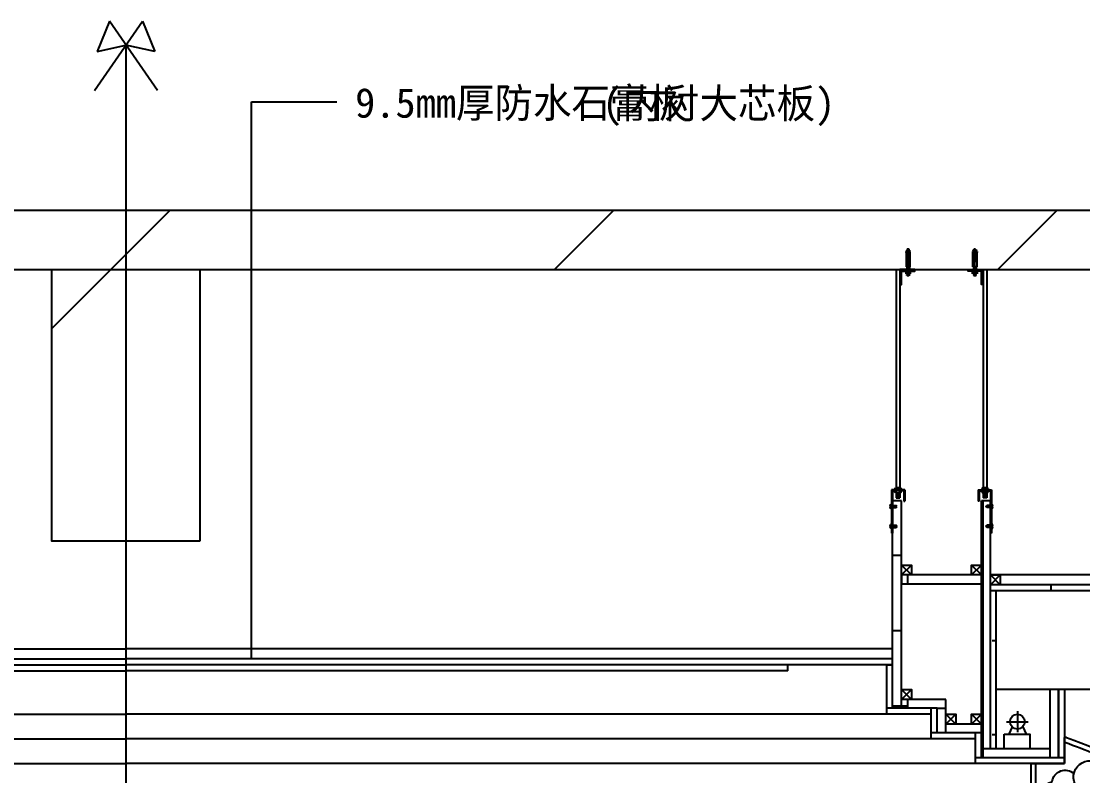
# Model space of a CAD drawing. Header units: metres. Extents: x 343211 to 355779, y -263405 to -260563.
# Drawn here: x 352078 to 354228, y -262116 to -260589 of the extents above; entities that cross this region are included whole.
import ezdxf

# ---------------------------------------------------------------- set-up
doc = ezdxf.new("R2010")
doc.units = ezdxf.units.M
for name, color, linetype in [('10', 8, 'Continuous'), ('16', 3, 'Continuous'), ('19', 9, 'Continuous'), ('22', 8, 'Continuous'), ('3', 2, 'Continuous'), ('7', 7, 'Continuous'), ('9', 1, 'Continuous')]:
    doc.layers.add(name, color=color, linetype=linetype)
doc.dimstyles.get("Standard").update_dxf_attribs({"dimtxt": 2.5, "dimasz": 2.5, "dimexe": 1.25, "dimexo": 0.625, "dimtad": 1, "dimcen": 2.5, "dimazin": 3, "dimtfac": 1, "dimtmove": 0, "dimatfit": 3})

# ---------------------------------------------------------------- blocks, each defined once
blk = doc.blocks.new('dg1')
at = {"layer": '22'}
for p, q in [((15767.4, -29327.36), (15767.4, -29369.94)), ((15745.46, -29348.69), (15789.24, -29348.69)), ((15756.54, -29358.94), (15749.87, -29373.75)), ((15778.26, -29358.94), (15784.93, -29373.75))]:
    blk.add_line(p, q, dxfattribs=at)
blk.add_lwpolyline([(15740.68, -29373.75), (15792.83, -29373.75), (15792.83, -29403.58), (15740.68, -29403.58)], close=True, dxfattribs=at)
blk.add_circle((15767.4, -29348.69), 14.93, dxfattribs=at)
blk = doc.blocks.new('c4')
at = {"layer": '22'}
for p, q in [((15543.47, -111042.05), (15570.47, -111042.05)), ((15543.47, -111042.05), (15543.47, -111065.14)), ((15551.19, -111039.37), (15551.19, -111042.05)), ((15561.57, -111038.17), (15552.38, -111038.17)), ((15553.57, -111027.72), (15553.57, -111042.01)), ((15553.57, -111037.94), (15561.57, -111037.94)), ((15553.57, -111039.37), (15553.57, -111042.05)), ((15553.57, -111042.05), (15553.57, -111042.07)), ((15561.57, -111027.72), (15561.57, -111039.37)), ((15562.76, -111038.17), (15561.57, -111038.17)), ((15561.57, -111039.37), (15561.57, -111042.05)), ((15561.57, -111042.05), (15561.57, -111042.07)), ((15563.95, -111039.37), (15563.95, -111042.05)), ((15570.47, -111042.05), (15570.47, -111130.05)), ((15545.47, -111044.05), (15568.47, -111044.05)), ((15545.47, -111044.05), (15545.47, -111065.14)), ((15551.19, -111046.74), (15551.19, -111044.05)), ((15561.57, -111047.93), (15552.38, -111047.93)), ((15553.57, -111046.74), (15553.57, -111044.05)), ((15553.57, -111047.93), (15553.57, -111058.11)), ((15561.57, -111048.7), (15553.57, -111049.47)), ((15553.57, -111049.64), (15561.57, -111049.46)), ((15561.57, -111049.57), (15553.57, -111050.3)), ((15553.57, -111050.5), (15561.57, -111050.5)), ((15561.57, -111050.58), (15553.57, -111051.17)), ((15553.57, -111051.37), (15561.57, -111051.55)), ((15561.57, -111051.65), (15553.57, -111052.43)), ((15553.57, -111052.57), (15561.57, -111052.4)), ((15561.57, -111052.52), (15553.57, -111053.26)), ((15553.57, -111053.43), (15561.57, -111053.43)), ((15561.57, -111053.53), (15553.57, -111054.12)), ((15553.57, -111054.29), (15561.57, -111054.48)), ((15561.57, -111054.55), (15553.57, -111054.87)), ((15561.57, -111055.46), (15553.57, -111055.14)), ((15553.57, -111055.72), (15561.57, -111055.53)), ((15561.57, -111056.48), (15553.57, -111055.89)), ((15553.57, -111056.58), (15561.57, -111056.58)), ((15561.57, -111057.49), (15553.57, -111056.75)), ((15553.57, -111057.44), (15561.57, -111057.61)), ((15561.57, -111058.11), (15553.57, -111058.11)), ((15561.57, -111046.74), (15561.57, -111044.05)), ((15562.76, -111047.93), (15561.57, -111047.93)), ((15561.57, -111047.93), (15561.57, -111058.11)), ((15563.95, -111046.74), (15563.95, -111044.05)), ((15568.47, -111044.05), (15568.47, -111130.05)), ((15545.47, -111065.14), (15543.47, -111065.14)), ((15559.29, -111075.87), (15561.56, -111073.78)), ((15561.56, -111077.96), (15559.29, -111075.87)), ((15570.47, -111073.78), (15561.56, -111073.78)), ((15570.47, -111077.96), (15561.56, -111077.96)), ((15564.13, -111077.96), (15561.85, -111073.78)), ((15565.71, -111077.96), (15563.44, -111073.78)), ((15567.3, -111077.96), (15565.02, -111073.78)), ((15568.89, -111077.96), (15566.61, -111073.78)), ((15570.47, -111077.96), (15568.2, -111073.78)), ((15572.64, -111076.94), (15572.64, -111074.8)), ((15573.66, -111074.8), (15572.64, -111074.8)), ((15573.69, -111076.94), (15572.64, -111076.94)), ((15559.29, -111116.05), (15561.56, -111113.96)), ((15561.56, -111118.14), (15559.29, -111116.05)), ((15570.47, -111113.96), (15561.56, -111113.96)), ((15570.47, -111118.14), (15561.56, -111118.14)), ((15564.13, -111118.14), (15561.85, -111113.96)), ((15565.71, -111118.14), (15563.44, -111113.96)), ((15567.3, -111118.14), (15565.02, -111113.96)), ((15568.89, -111118.14), (15566.61, -111113.96)), ((15570.47, -111118.14), (15568.2, -111113.96)), ((15573.66, -111114.98), (15572.64, -111114.98)), ((15572.64, -111117.12), (15572.64, -111114.98)), ((15573.69, -111117.12), (15572.64, -111117.12)), ((15570.47, -111130.05), (15568.47, -111130.05))]:
    blk.add_line(p, q, dxfattribs=at)
for centre, radius, start, end in [((15552.38, -111039.37), 1.19, 90, 180), ((15552.38, -111039.37), 1.19, 0, 90), ((15554.76, -111039.37), 1.19, 90, 180), ((15560.38, -111039.37), 1.19, 0, 90), ((15562.76, -111039.37), 1.19, 90, 180), ((15562.76, -111039.37), 1.19, 0, 90), ((15552.38, -111046.74), 1.19, 180, 270), ((15552.38, -111046.74), 1.19, 270, 0), ((15554.76, -111046.74), 1.19, 180, 270), ((15560.38, -111046.74), 1.19, 270, 0), ((15562.76, -111046.74), 1.19, 180, 270), ((15562.76, -111046.74), 1.19, 270, 0), ((15569.97, -111076.79), 3.72, 277.74, 357.66), ((15569.87, -111074.94), 3.82, 2.11, 80.87), ((15569.97, -111116.97), 3.72, 277.74, 357.66), ((15569.87, -111115.13), 3.82, 2.11, 80.87)]:
    blk.add_arc(centre, radius, start, end, dxfattribs=at)
blk = doc.blocks.new('VF')
at = {"layer": '16'}
for p, q in [((52862.25, -27854.45), (52866.47, -27854.45)), ((52866.47, -27907.08), (52866.47, -27854.45)), ((52934.92, -27907.08), (52866.47, -27907.08)), ((52934.92, -27907.08), (52934.92, -28007.96)), ((52934.92, -28007.96), (52906.54, -28007.96)), ((52391.47, -28157.08), (52391.47, -28118.84)), ((52197.58, -28169.18), (52197.58, -28264.97)), ((52391.47, -28157.08), (52209.69, -28157.08)), ((52298.52, -28277.08), (52209.69, -28277.08))]:
    blk.add_line(p, q, dxfattribs=at)
for centre, radius, start, end in [((53141.5, -28662.02), 854.49, 109.07, 125.57), ((51852.36, -26934.17), 1301.57, 294.47, 307.48), ((53036.27, -28549.14), 561.35, 112.89, 114.22), ((53217.85, -28873.16), 932.68, 119.31, 122.89), ((55136.65, -32002.54), 4603.3, 122.67, 122.93), ((52209.69, -28169.18), 12.11, 90, 180), ((55136.65, -32002.54), 4603.3, 123.3, 124.27), ((52268.43, -27758.83), 519.12, 273.32, 302.11), ((52209.69, -28264.97), 12.11, 180, 270)]:
    blk.add_arc(centre, radius, start, end, dxfattribs=at)
at = {"layer": '9'}
for p, q in [((52924.92, -27907.08), (52924.92, -27997.96)), ((52681.9, -27953.55), (52682.62, -27941.2)), ((52924.92, -27997.96), (52913.75, -27997.96)), ((52207.58, -28171.92), (52207.58, -28262.23)), ((52207.58, -28171.92), (52212.42, -28171.92)), ((52212.42, -28171.92), (52212.42, -28167.08)), ((52295.75, -28167.08), (52212.42, -28167.08)), ((52295.75, -28171.92), (52295.75, -28167.08)), ((52300.59, -28171.92), (52295.75, -28171.92)), ((52300.59, -28171.92), (52300.59, -28226.99)), ((52310.59, -28169.18), (52310.59, -28181.29)), ((52371.13, -28181.29), (52310.59, -28181.29)), ((52368.39, -28191.29), (52310.59, -28191.29)), ((52310.59, -28193.4), (52310.59, -28229.73)), ((52368.39, -28191.29), (52368.39, -28196.14)), ((52383.24, -28193.4), (52383.24, -28231.74)), ((52243.99, -28201.47), (52243.99, -28229.73)), ((52253.99, -28201.47), (52243.99, -28201.47)), ((52253.99, -28201.47), (52253.99, -28226.99)), ((52328.35, -28205.26), (52328.35, -28231.74)), ((52355.64, -28200.26), (52333.35, -28200.26)), ((52338.35, -28210.26), (52338.35, -28229.01)), ((52350.64, -28210.26), (52338.35, -28210.26)), ((52350.64, -28210.26), (52350.64, -28220.44)), ((52360.64, -28205.26), (52360.64, -28220.44)), ((52368.39, -28196.14), (52373.24, -28196.14)), ((52373.24, -28196.14), (52373.24, -28229.01)), ((52253.99, -28226.99), (52258.84, -28226.99)), ((52258.84, -28226.99), (52258.84, -28231.83)), ((52295.75, -28231.83), (52258.84, -28231.83)), ((52300.59, -28226.99), (52295.75, -28226.99)), ((52295.75, -28226.99), (52295.75, -28231.83)), ((52343.19, -28229.01), (52338.35, -28229.01)), ((52343.19, -28233.85), (52343.19, -28229.01)), ((52368.39, -28233.85), (52343.19, -28233.85)), ((52360.64, -28220.44), (52350.64, -28220.44)), ((52368.39, -28233.85), (52368.39, -28229.01)), ((52368.39, -28229.01), (52373.24, -28229.01)), ((52298.48, -28241.83), (52256.1, -28241.83)), ((52371.13, -28243.85), (52340.46, -28243.85)), ((52207.58, -28262.23), (52212.42, -28262.23)), ((52212.42, -28262.23), (52212.42, -28267.08)), ((52298.52, -28267.08), (52212.42, -28267.08))]:
    blk.add_line(p, q, dxfattribs=at)
for centre, radius, start, end in [((53141.5, -28662.02), 844.49, 109.07, 113.55), ((52792.33, -27904.51), 20.39, 9.27, 116.82), ((52781.55, -27941.79), 25.66, 330.06, 149.16), ((52814.95, -27934.36), 33.23, 279.85, 94.31), ((52792.01, -27944.79), 36.29, 153.56, 322.07), ((52778.81, -27941.77), 6.57, 9.17, 152.41), ((52865.27, -27946.66), 26.26, 7.56, 132.78), ((52701.31, -27999.47), 49.85, 112.91, 251.64), ((52745.6, -27966.91), 16.21, 43.04, 189.04), ((52789.61, -27944.3), 17.53, 161.48, 324.01), ((52830.4, -27987.29), 34.9, 316.96, 71.31), ((52878.75, -27980.33), 39.19, 280.44, 71.32), ((52644.5, -27999.03), 19.46, 62.1, 177.98), ((53141.5, -28662.02), 844.49, 124.23, 126.09), ((52722.12, -28000.96), 32.37, 76.67, 266.64), ((52748.65, -27999.97), 20.17, 21.76, 173.93), ((52835.12, -27989.64), 10.72, 354.53, 173.17), ((52620.21, -28029.06), 31.09, 81.04, 165.17), ((52761.11, -27992.54), 32.95, 189.26, 20.34), ((52755.89, -27996.82), 12.28, 237.69, 20.61), ((52845.15, -27992.88), 21.16, 167.66, 300.56), ((51852.36, -26934.17), 1311.57, 294.47, 304.29), ((52611.52, -28029.81), 23.08, 157.81, 283.24), ((52639.41, -28028.37), 20.77, 48.67, 220.92), ((52822.38, -28002.1), 30.2, 182.52, 282.44), ((52852.96, -28005.48), 35.51, 227.34, 337.83), ((52629.81, -28031.76), 11.89, 239.2, 37.91), ((52642.24, -28041.13), 23.59, 332.76, 18.4), ((52754.75, -28025), 35.51, 193.48, 317.92), ((52787.13, -28029.21), 20.49, 252.9, 2.15), ((52639.94, -28042.73), 25.03, 202.41, 338.43), ((52642.23, -28070.27), 10.94, 159.64, 310.42), ((52715.33, -28051.62), 30.12, 170.77, 249.48), ((53217.85, -28873.16), 942.68, 120.22, 122.89), ((52645.24, -28089.69), 9, 353.36, 109.53), ((52662.01, -28119.5), 42.83, 80.94, 107.23), ((52652.63, -28094.72), 23.8, 342.62, 47.36), ((52696.93, -28092.2), 14.65, 279.5, 57.6), ((52627.12, -28122.92), 19.47, 123.08, 229.65), ((52631.07, -28110.1), 14.99, 38.96, 166.53), ((52643.04, -28086.04), 12.08, 251.13, 337.14), ((52659.48, -28088.45), 20.75, 216.11, 319.85), ((52676.14, -28108.63), 23.29, 257.64, 4.88), ((52646.39, -28135.8), 12.32, 85.24, 198.29), ((52666.29, -28106.32), 25.53, 222.36, 280.99), ((55136.65, -32002.54), 4613.3, 123.19, 124.27), ((52626.99, -28150.66), 17.95, 134.03, 230.21), ((52639.34, -28162.12), 23.95, 154.31, 185.59), ((52620.55, -28137.74), 14.28, 258.74, 352.25), ((52298.48, -28169.18), 12.11, 0, 90), ((52268.43, -27758.83), 509.13, 273.28, 302.08), ((52371.13, -28193.4), 12.11, 0, 90), ((52333.35, -28205.26), 5, 90, 180), ((52355.64, -28205.26), 5, 0, 90), ((52256.1, -28229.73), 12.11, 180, 270), ((52298.48, -28229.73), 12.11, 270, 0), ((52340.46, -28231.74), 12.11, 180, 270), ((52371.13, -28231.74), 12.11, 270, 0)]:
    blk.add_arc(centre, radius, start, end, dxfattribs=at)

msp = doc.modelspace()

# ---------------------------------------------------------------- hatches: boundary and pattern name
at = {"layer": '10'}
h = msp.add_hatch(dxfattribs=at)
h.set_pattern_fill('ANSI31', scale=200)
h.paths.add_polyline_path([(355689.35, -260971.66), (352290.53, -260971.66), (352290.53, -261091.66), (353959.95, -261091.66), (353959.95, -261060.56), (353959.38, -261051.99), (353968.49, -261051.99), (353967.92, -261060.56), (353967.92, -261091.66), (353977.44, -261091.66), (354005.15, -261091.66), (354005.15, -261060.56), (354004.57, -261051.99), (354013.68, -261051.99), (354013.11, -261060.56), (354013.11, -261091.66), (354025.63, -261091.66), (354704.95, -261091.66), (354704.95, -261060.56), (354704.38, -261051.99), (354713.49, -261051.99), (354712.92, -261060.56), (354712.92, -261091.66), (354722.44, -261091.66), (355689.35, -261091.66)])
h.paths.add_polyline_path([(352440.34, -261091.66), (352290.53, -261091.66), (352290.53, -261641.64), (352440.34, -261641.64)])
h.paths.add_polyline_path([(352290.53, -261091.66), (352140.72, -261091.66), (352140.72, -261641.64), (352290.53, -261641.64)])
h.paths.add_polyline_path([(352290.53, -260971.66), (343390.52, -260971.66), (343390.52, -261091.66), (344037.94, -261091.66), (344037.94, -261060.56), (344037.37, -261051.99), (344046.48, -261051.99), (344045.91, -261060.56), (344045.91, -261091.66), (344055.43, -261091.66), (345094.25, -261091.66), (345094.25, -261060.56), (345093.68, -261051.99), (345102.79, -261051.99), (345102.22, -261060.56), (345102.22, -261091.66), (345111.73, -261091.66), (346149.35, -261091.66), (346149.35, -261060.56), (346148.78, -261051.99), (346157.89, -261051.99), (346157.31, -261060.56), (346157.31, -261091.66), (346166.83, -261091.66), (347135.15, -261091.66), (347135.15, -261060.56), (347134.58, -261051.99), (347143.69, -261051.99), (347143.12, -261060.56), (347143.12, -261091.66), (347155.63, -261091.66), (348085.75, -261091.66), (348085.75, -261060.56), (348085.18, -261051.99), (348094.28, -261051.99), (348093.71, -261060.56), (348093.71, -261091.66), (348103.23, -261091.66), (349140.85, -261091.66), (349140.85, -261060.56), (349140.28, -261051.99), (349149.38, -261051.99), (349148.81, -261060.56), (349148.81, -261091.66), (349158.33, -261091.66), (349868.15, -261091.66), (349868.15, -261060.56), (349867.57, -261051.99), (349876.68, -261051.99), (349876.11, -261060.56), (349876.11, -261091.66), (349888.63, -261091.66), (350567.95, -261091.66), (350567.95, -261060.56), (350567.38, -261051.99), (350576.49, -261051.99), (350575.92, -261060.56), (350575.92, -261091.66), (350585.44, -261091.66), (350613.15, -261091.66), (350613.15, -261060.56), (350612.57, -261051.99), (350621.68, -261051.99), (350621.11, -261060.56), (350621.11, -261091.66), (350633.63, -261091.66), (352290.53, -261091.66)])
h.paths.add_polyline_path([(347940.34, -261091.66), (347640.72, -261091.66), (347640.72, -261641.64), (347940.34, -261641.64)])
h = msp.add_hatch(dxfattribs=at)
h.set_pattern_fill('AR-CONC', scale=20)
h.paths.add_polyline_path([(352290.53, -260971.66), (351014.86, -260971.66), (351014.86, -261091.66), (352290.53, -261091.66)])
h.paths.add_polyline_path([(352290.53, -261091.66), (352140.72, -261091.66), (352140.72, -261641.64), (352290.53, -261641.64)])
h.paths.add_polyline_path([(352440.34, -261091.66), (352290.53, -261091.66), (352290.53, -261641.64), (352440.34, -261641.64)])
h = msp.add_hatch(dxfattribs=at)
h.set_pattern_fill('AR-CONC', scale=20)
h.paths.add_polyline_path([(355689.35, -260971.66), (352290.53, -260971.66), (352290.53, -261091.66), (353961.09, -261091.66), (353961.09, -261086.13), (353959.95, -261086.13), (353959.95, -261060.56), (353959.57, -261054.84), (353961.09, -261054.84), (353960.52, -261051.99), (353967.35, -261051.99), (353966.78, -261054.84), (353968.3, -261054.84), (353967.92, -261060.56), (353967.92, -261086.13), (353966.78, -261086.13), (353966.78, -261091.66), (353977.44, -261091.66), (354006.28, -261091.66), (354006.28, -261086.13), (354005.15, -261086.13), (354005.15, -261060.56), (354004.76, -261054.84), (354006.28, -261054.84), (354005.71, -261051.99), (354012.54, -261051.99), (354011.97, -261054.84), (354013.49, -261054.84), (354013.11, -261060.56), (354013.11, -261086.13), (354011.97, -261086.13), (354011.97, -261091.66), (354025.63, -261091.66), (354706.09, -261091.66), (354706.09, -261086.13), (354704.95, -261086.13), (354704.95, -261060.56), (354704.57, -261054.84), (354706.09, -261054.84), (354705.52, -261051.99), (354712.35, -261051.99), (354711.78, -261054.84), (354713.3, -261054.84), (354712.92, -261060.56), (354712.92, -261086.13), (354711.78, -261086.13), (354711.78, -261091.66), (354722.44, -261091.66), (355689.35, -261091.66)])
h = msp.add_hatch(dxfattribs=at)
h.set_pattern_fill('SOLID')
h.paths.add_polyline_path([(353887.44, -261091.66), (353857.44, -261091.66), (353857.44, -261121.66), (353860.44, -261121.66), (353860.44, -261094.66), (353887.44, -261094.66)])
h = msp.add_hatch(dxfattribs=at)
h.set_pattern_fill('SOLID')
h.paths.add_polyline_path([(353995.63, -261091.66), (354025.63, -261091.66), (354025.63, -261121.66), (354022.63, -261121.66), (354022.63, -261094.66), (353995.63, -261094.66)])
h = msp.add_hatch(dxfattribs=at)
h.set_pattern_fill('AR-PARQ1', scale=3)
h.paths.add_polyline_path([(353842.53, -261613.47), (353849.45, -261613.47), (353851.71, -261611.38), (353849.25, -261609.11), (353849.15, -261609.29), (353842.53, -261609.29), (353842.53, -261573.29), (353849.45, -261573.29), (353851.71, -261571.2), (353849.25, -261568.93), (353849.15, -261569.11), (353842.53, -261569.11), (353842.53, -261560.12), (353860.53, -261560.12), (353860.53, -261979.66), (353842.53, -261979.66)])
h.paths.add_polyline_path([(353860.53, -261709.66), (354022.53, -261709.66), (354022.53, -261727.66), (353860.53, -261727.66)])
h.paths.add_polyline_path([(354022.53, -261560.12), (354040.53, -261560.12), (354040.53, -261569.11), (354033.62, -261569.11), (354031.35, -261571.2), (354033.62, -261573.29), (354040.53, -261573.29), (354040.53, -261609.29), (354033.62, -261609.29), (354031.35, -261611.38), (354033.62, -261613.47), (354040.53, -261613.47), (354040.53, -261625.38), (354040.53, -262061.66), (354022.53, -262061.66), (354022.53, -262029.66)])
h.paths.add_polyline_path([(354022.53, -262061.66), (354160.53, -262061.66), (354160.53, -262079.66), (354022.53, -262079.66)])
h.paths.add_polyline_path([(354160.53, -261941.66), (354178.53, -261941.66), (354178.53, -262079.66), (354160.53, -262079.66)])
h.paths.add_polyline_path([(353950.53, -262011.66), (353970.53, -262011.66), (354022.53, -262011.66), (354022.53, -262029.66), (353950.53, -262029.66)])
h.paths.add_polyline_path([(353932.53, -261979.66), (353950.53, -261979.66), (353950.53, -262029.66), (353932.53, -262029.66)])
h.paths.add_polyline_path([(353860.53, -261961.66), (353880.53, -261961.66), (353950.53, -261961.66), (353950.53, -261979.66), (353932.53, -261979.66), (353860.53, -261979.66)])
h = msp.add_hatch(dxfattribs=at)
h.set_pattern_fill('CROSS', scale=15)
h.paths.add_polyline_path([(354040.53, -261729.66), (354677.53, -261729.66), (354677.53, -261741.66), (354040.53, -261741.66)])
h = msp.add_hatch(dxfattribs=at)
h.set_pattern_fill('CROSS', scale=15)
h.paths.add_polyline_path([(354052.53, -261741.66), (354040.53, -261741.66), (354040.53, -262061.66), (354052.53, -262061.66)])
h = msp.add_hatch(dxfattribs=at)
h.set_pattern_fill('CROSS', scale=15)
h.paths.add_polyline_path([(352290.53, -261879.66), (351453.24, -261879.66), (351453.24, -261891.66), (352290.53, -261891.66)])
h = msp.add_hatch(dxfattribs=at)
h.set_pattern_fill('CROSS', scale=15)
h.paths.add_polyline_path([(352290.53, -261879.66), (353127.82, -261879.66), (353127.82, -261891.66), (352290.53, -261891.66)])
h = msp.add_hatch(dxfattribs=at)
h.set_pattern_fill('CROSS', scale=15)
h.paths.add_polyline_path([(353127.82, -261879.66), (353842.53, -261879.66), (353842.53, -261891.66), (353127.82, -261891.66)])
h = msp.add_hatch(dxfattribs=at)
h.set_pattern_fill('CROSS', scale=15)
h.paths.add_polyline_path([(354178.53, -261941.66), (354190.53, -261941.66), (354190.53, -262079.66), (354178.53, -262079.66)])
h.paths.add_polyline_path([(354010.53, -262079.66), (354190.53, -262079.66), (354190.53, -262091.66), (354010.53, -262091.66)])
h.paths.add_polyline_path([(354010.53, -262029.66), (354022.53, -262029.66), (354022.53, -262079.66), (354010.53, -262079.66)])
h.paths.add_polyline_path([(353920.53, -262029.66), (354010.53, -262029.66), (354010.53, -262041.66), (353920.53, -262041.66)])
h.paths.add_polyline_path([(353920.53, -261979.66), (353932.53, -261979.66), (353932.53, -262029.66), (353920.53, -262029.66)])
h.paths.add_polyline_path([(353830.53, -261979.66), (353920.53, -261979.66), (353920.53, -261991.66), (353830.53, -261991.66)])
h.paths.add_polyline_path([(353830.53, -261891.66), (353842.53, -261891.66), (353842.53, -261979.66), (353830.53, -261979.66)])

# ---------------------------------------------------------------- linework, layer by layer
for p, q in [((352226.65, -260729.13), (352324.08, -260589.1)), ((352256.98, -260589.1), (352232.14, -260650.42)), ((352354.41, -260729.13), (352256.98, -260589.1)), ((352324.08, -260589.1), (352348.92, -260650.42)), ((352232.14, -260650.42), (352290.53, -260637.32)), ((352290.53, -260637.32), (352290.53, -262649.78)), ((352348.92, -260650.42), (352290.53, -260637.32)), ((353873.94, -261105.72), (353873.94, -261048.4)), ((354009.13, -261105.72), (354009.13, -261048.4)), ((353871.09, -261054.84), (353869.57, -261054.84)), ((353869.57, -261054.84), (353869.95, -261060.56)), ((353869.95, -261060.56), (353869.95, -261086.13)), ((353877.35, -261051.99), (353870.52, -261051.99)), ((353870.52, -261051.99), (353871.09, -261054.84)), ((353871.09, -261074.75), (353871.09, -261054.84)), ((353875.64, -261054.84), (353872.23, -261054.84)), ((353872.23, -261054.84), (353872.23, -261074.75)), ((353875.64, -261074.75), (353875.64, -261054.84)), ((353876.78, -261054.84), (353877.35, -261051.99)), ((353878.3, -261054.84), (353876.78, -261054.84)), ((353876.78, -261054.84), (353876.78, -261074.75)), ((353877.92, -261060.56), (353878.3, -261054.84)), ((353877.92, -261086.13), (353877.92, -261060.56)), ((354004.76, -261054.84), (354006.28, -261054.84)), ((354005.15, -261060.56), (354004.76, -261054.84)), ((354005.15, -261086.13), (354005.15, -261060.56)), ((354005.71, -261051.99), (354012.54, -261051.99)), ((354006.28, -261054.84), (354005.71, -261051.99)), ((354006.28, -261054.84), (354006.28, -261074.75)), ((354007.42, -261074.75), (354007.42, -261054.84)), ((354007.42, -261054.84), (354010.83, -261054.84)), ((354010.83, -261054.84), (354010.83, -261074.75)), ((354012.54, -261051.99), (354011.97, -261054.84)), ((354011.97, -261074.75), (354011.97, -261054.84)), ((354011.97, -261054.84), (354013.49, -261054.84)), ((354013.49, -261054.84), (354013.11, -261060.56)), ((354013.11, -261060.56), (354013.11, -261086.13)), ((353869.95, -261086.13), (353877.92, -261086.13)), ((353872.23, -261074.75), (353871.09, -261074.75)), ((353871.09, -261086.13), (353871.09, -261094.66)), ((353876.78, -261074.75), (353875.64, -261074.75)), ((353876.78, -261086.13), (353876.78, -261094.66)), ((354013.11, -261086.13), (354005.15, -261086.13)), ((354006.28, -261074.75), (354007.42, -261074.75)), ((354006.28, -261086.13), (354006.28, -261094.66)), ((354010.83, -261074.75), (354011.97, -261074.75)), ((354011.97, -261086.13), (354011.97, -261094.66)), ((353868.25, -261094.66), (353879.62, -261094.66)), ((353868.25, -261095.8), (353868.25, -261094.66)), ((353879.62, -261095.8), (353868.25, -261095.8)), ((353869.38, -261095.8), (353869.38, -261096.93)), ((353869.38, -261096.93), (353878.49, -261096.93)), ((353869.38, -261097.84), (353869.38, -261100.58)), ((353870.75, -261096.93), (353877.12, -261096.93)), ((353870.75, -261101.49), (353877.12, -261101.49)), ((353871.09, -261103.19), (353871.09, -261101.49)), ((353876.78, -261103.19), (353871.09, -261103.19)), ((353871.66, -261103.76), (353871.09, -261103.19)), ((353876.21, -261103.76), (353871.66, -261103.76)), ((353871.77, -261097.84), (353871.77, -261100.58)), ((353876.21, -261097.84), (353876.21, -261100.58)), ((353876.78, -261103.19), (353876.21, -261103.76)), ((353876.78, -261101.49), (353876.78, -261103.19)), ((353878.49, -261096.93), (353878.49, -261095.8)), ((353878.49, -261100.58), (353878.49, -261097.84)), ((353879.62, -261094.66), (353879.62, -261095.8)), ((354003.44, -261094.66), (354003.44, -261095.8)), ((354014.82, -261094.66), (354003.44, -261094.66)), ((354003.44, -261095.8), (354014.82, -261095.8)), ((354004.58, -261096.93), (354004.58, -261095.8)), ((354013.68, -261096.93), (354004.58, -261096.93)), ((354004.58, -261100.58), (354004.58, -261097.84)), ((354012.31, -261096.93), (354005.94, -261096.93)), ((354012.31, -261101.49), (354005.94, -261101.49)), ((354006.28, -261101.49), (354006.28, -261103.19)), ((354006.28, -261103.19), (354006.85, -261103.76)), ((354006.28, -261103.19), (354011.97, -261103.19)), ((354006.85, -261097.84), (354006.85, -261100.58)), ((354006.85, -261103.76), (354011.4, -261103.76)), ((354011.29, -261097.84), (354011.29, -261100.58)), ((354011.4, -261103.76), (354011.97, -261103.19)), ((354011.97, -261103.19), (354011.97, -261101.49)), ((354013.68, -261095.8), (354013.68, -261096.93)), ((354013.68, -261097.84), (354013.68, -261100.58)), ((354014.82, -261095.8), (354014.82, -261094.66)), ((354665.53, -261941.66), (354052.53, -261941.66))]:
    msp.add_line(p, q, dxfattribs=at)
at = {"layer": '16'}
for p, q in [((354677.53, -261729.66), (354040.53, -261729.66)), ((354677.53, -261741.66), (354040.53, -261741.66)), ((354040.53, -262061.66), (354040.53, -261741.66)), ((354052.53, -262061.66), (354052.53, -261741.66)), ((350738.53, -261879.66), (352290.53, -261879.66)), ((353842.53, -261879.66), (352290.53, -261879.66)), ((350738.53, -261891.66), (352290.53, -261891.66)), ((353842.53, -261891.66), (352290.53, -261891.66)), ((353830.53, -261991.66), (353830.53, -261891.66)), ((353830.53, -261891.66), (353842.53, -261891.66)), ((353842.53, -261979.66), (353842.53, -261891.66)), ((354178.53, -261941.66), (354178.53, -262079.66)), ((354190.53, -261941.66), (354178.53, -261941.66)), ((354190.53, -261941.66), (354190.53, -262091.66)), ((353932.53, -261979.66), (353830.53, -261979.66)), ((353920.53, -261991.66), (353830.53, -261991.66)), ((353920.53, -262041.66), (353920.53, -261979.66)), ((353932.53, -262029.66), (353932.53, -261979.66)), ((354022.53, -262029.66), (353920.53, -262029.66)), ((354010.53, -262091.66), (354010.53, -262029.66)), ((354022.53, -262079.66), (354022.53, -262029.66)), ((354010.53, -262041.66), (353920.53, -262041.66)), ((354190.53, -262079.66), (354010.53, -262079.66)), ((354190.53, -262091.66), (354010.53, -262091.66))]:
    msp.add_line(p, q, dxfattribs=at)
at = {"layer": '19'}
for p, q in [((353830.53, -261891.66), (352290.53, -261891.66)), ((350750.53, -261991.66), (352290.53, -261991.66)), ((353830.53, -261991.66), (352290.53, -261991.66)), ((350660.53, -262041.66), (352290.53, -262041.66)), ((353920.53, -262041.66), (352290.53, -262041.66)), ((350570.53, -262091.66), (352290.53, -262091.66)), ((354010.53, -262091.66), (352290.53, -262091.66))]:
    msp.add_line(p, q, dxfattribs=at)
at = {"layer": '22'}
for p, q in [((353849.44, -261091.66), (353849.44, -261523.04)), ((353857.44, -261091.66), (353857.44, -261523.04)), ((354025.63, -261091.66), (354025.63, -261523.04)), ((354033.63, -261091.66), (354033.63, -261523.04)), ((353880.53, -261709.66), (353860.53, -261689.66)), ((353860.53, -261709.66), (353880.53, -261689.66)), ((353880.53, -261709.66), (353860.53, -261689.66)), ((353860.53, -261709.66), (353880.53, -261689.66)), ((354002.53, -261709.66), (354022.53, -261689.66)), ((354022.53, -261709.66), (354002.53, -261689.66)), ((354002.53, -261709.66), (354022.53, -261689.66)), ((354022.53, -261709.66), (354002.53, -261689.66)), ((354060.53, -261729.66), (354040.53, -261709.66)), ((354040.53, -261729.66), (354060.53, -261709.66)), ((354060.53, -261729.66), (354040.53, -261709.66)), ((354040.53, -261729.66), (354060.53, -261709.66)), ((353860.53, -261961.66), (353880.53, -261941.66)), ((353880.53, -261961.66), (353860.53, -261941.66)), ((353860.53, -261961.66), (353880.53, -261941.66)), ((353880.53, -261961.66), (353860.53, -261941.66)), ((353970.53, -262011.66), (353950.53, -261991.66)), ((353950.53, -262011.66), (353970.53, -261991.66)), ((353970.53, -262011.66), (353950.53, -261991.66)), ((353950.53, -262011.66), (353970.53, -261991.66)), ((354002.53, -262011.66), (354022.53, -261991.66)), ((354022.53, -262011.66), (354002.53, -261991.66)), ((354002.53, -262011.66), (354022.53, -261991.66)), ((354022.53, -262011.66), (354002.53, -261991.66))]:
    msp.add_line(p, q, dxfattribs=at)
for points in [[(353880.53, -261709.66), (353860.53, -261709.66), (353860.53, -261689.66), (353880.53, -261689.66)], [(353880.53, -261709.66), (353860.53, -261709.66), (353860.53, -261689.66), (353880.53, -261689.66)], [(354022.53, -261709.66), (354002.53, -261709.66), (354002.53, -261689.66), (354022.53, -261689.66)], [(354022.53, -261709.66), (354002.53, -261709.66), (354002.53, -261689.66), (354022.53, -261689.66)], [(354060.53, -261729.66), (354040.53, -261729.66), (354040.53, -261709.66), (354060.53, -261709.66)], [(354060.53, -261729.66), (354040.53, -261729.66), (354040.53, -261709.66), (354060.53, -261709.66)], [(353880.53, -261961.66), (353860.53, -261961.66), (353860.53, -261941.66), (353880.53, -261941.66)], [(353880.53, -261961.66), (353860.53, -261961.66), (353860.53, -261941.66), (353880.53, -261941.66)], [(353970.53, -262011.66), (353950.53, -262011.66), (353950.53, -261991.66), (353970.53, -261991.66)], [(353970.53, -262011.66), (353950.53, -262011.66), (353950.53, -261991.66), (353970.53, -261991.66)], [(354022.53, -262011.66), (354002.53, -262011.66), (354002.53, -261991.66), (354022.53, -261991.66)], [(354022.53, -262011.66), (354002.53, -262011.66), (354002.53, -261991.66), (354022.53, -261991.66)]]:
    msp.add_lwpolyline(points, close=True, dxfattribs=at)
at = {"layer": '3'}
for p, q in [((343390.52, -260971.66), (355689.35, -260971.66)), ((343390.52, -261091.66), (355689.35, -261091.66))]:
    msp.add_line(p, q, dxfattribs=at)
msp.add_lwpolyline([(352440.34, -261641.64), (352140.72, -261641.64), (352140.72, -261091.66), (352440.34, -261091.66)], close=True, dxfattribs=at)
at = {"layer": '9'}
for p, q in [((353842.53, -261979.66), (353842.53, -261560.12)), ((353860.53, -261560.12), (353842.53, -261560.12)), ((353860.53, -261979.66), (353860.53, -261560.12)), ((354022.53, -262029.66), (354022.53, -261560.12)), ((354040.53, -261560.12), (354022.53, -261560.12)), ((354040.53, -262061.66), (354040.53, -261560.12)), ((354677.53, -261709.66), (354040.53, -261709.66)), ((350738.53, -261859.66), (352290.53, -261859.66)), ((353842.53, -261859.66), (352290.53, -261859.66)), ((350950.53, -261903.66), (352290.53, -261903.66)), ((353630.53, -261903.66), (352290.53, -261903.66)), ((353630.53, -261903.66), (353630.53, -261891.66)), ((354160.53, -261941.66), (354160.53, -262079.66)), ((354178.53, -261941.66), (354160.53, -261941.66)), ((353950.53, -261961.66), (353860.53, -261961.66)), ((353950.53, -262029.66), (353950.53, -261961.66)), ((353932.53, -261979.66), (353950.53, -261979.66)), ((354022.53, -262011.66), (353950.53, -262011.66)), ((354160.53, -262061.66), (354022.53, -262061.66))]:
    msp.add_line(p, q, dxfattribs=at)
for points in [[(353857.44, -261121.66), (353860.44, -261121.66), (353860.44, -261094.66), (353887.44, -261094.66), (353887.44, -261091.66), (353857.44, -261091.66), (353857.44, -261121.66)], [(354025.63, -261121.66), (354022.63, -261121.66), (354022.63, -261094.66), (353995.63, -261094.66), (353995.63, -261091.66), (354025.63, -261091.66), (354025.63, -261121.66)]]:
    msp.add_lwpolyline(points, dxfattribs=at)
msp.add_lwpolyline([(354022.53, -261727.66), (354022.53, -261709.66), (353860.53, -261709.66), (353860.53, -261727.66)], close=True, dxfattribs=at)

# ---------------------------------------------------------------- block references
at = {"layer": '10'}
msp.add_blockref('dg1', (338327.78, -232658.08), dxfattribs=at)
at = {"layer": '16', "xscale": -1}
for name, p in [('c4', (369411.01, -150495.33)), ('VF', (407057, -234184.58))]:
    msp.add_blockref(name, p, dxfattribs=at)
at = {"layer": '16'}
msp.add_blockref('c4', (338472.06, -150495.33), dxfattribs=at)

# ---------------------------------------------------------------- texts
at = {"layer": '7'}
for s, p in [('9.5mm厚防水石膏板', (352754.45, -260784.25)), ('(内衬大芯板)', (353254.74, -260785.26))]:
    msp.add_text(s, height=60, dxfattribs=at).set_placement(p)

# ---------------------------------------------------------------- leaders
msp.add_leader([(352544.48, -261880.15), (352544.48, -260752.56), (352717.16, -260752.56)], dimstyle='Standard', dxfattribs=at)

doc.saveas('drawing.dxf')
